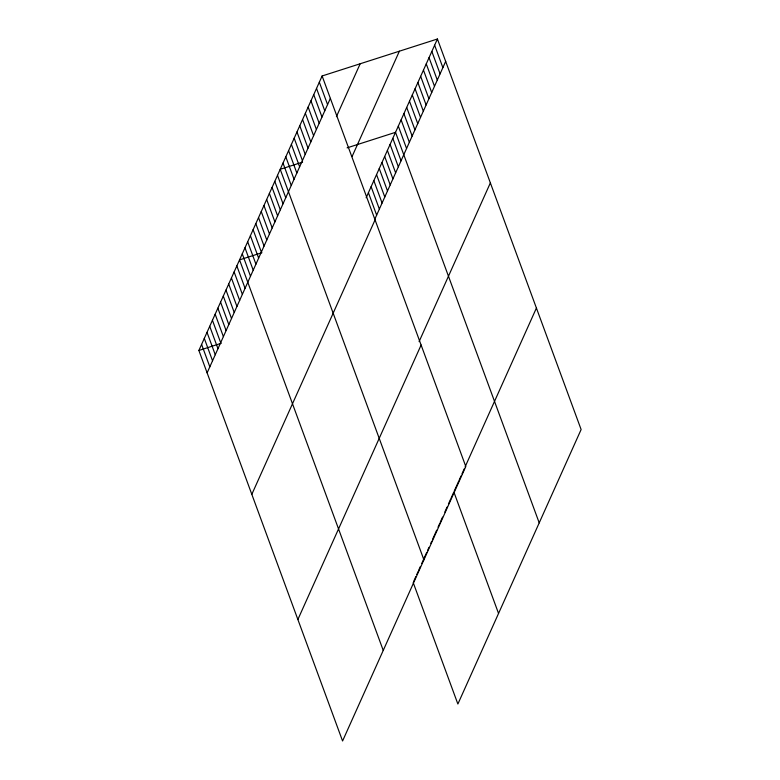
<?xml version="1.0" encoding="UTF-8"?>
<svg xmlns="http://www.w3.org/2000/svg" width="780" height="780" viewBox="0 0 780 780"><rect width="100%" height="100%" fill="white"/><g stroke="black" fill="none" stroke-linecap="round" stroke-linejoin="round"><path stroke-width="1.17" d="M322.12 75.972L465.806 466.518L342.576 741L198.88 350.464L322.12 75.972L437.424 39L581.12 429.536L457.88 704.028L413.185 582.543M207.119 372.86L330.359 98.377M336.424 116.659L360.175 63.775M352.053 156.605L399.38 51.197M366.151 197.749L437.424 39M374.848 219.141L445.673 61.405M251.823 494.344L375.063 219.862M419.094 341.63L490.366 182.891M297.872 619.515L421.112 345.023M413.634 581.539L415.896 576.498M416.793 574.49L418.158 571.467M418.606 570.463L420.41 566.436M421.765 563.423L423.579 559.396M424.027 558.383L426.738 552.347M427.645 550.339L429 547.316M430.804 543.289L431.71 541.281M432.617 539.263L434.421 535.236M434.869 534.232L436.683 530.205M438.038 527.183L439.842 523.166M440.29 522.151L442.552 517.12M444.815 512.09L447.077 507.058M448.432 504.036L450.684 499.005M451.142 498.001L453.394 492.97M454.301 490.952L458.825 480.889M459.274 479.885L461.077 475.858M461.984 473.84L464.246 468.809M465.143 466.801L536.416 308.051M302.601 162.123L280.215 169.299L423.91 559.835M347.1 147.859L395.528 132.327L539.214 522.863M261.934 252.701L239.548 259.877L383.243 650.423M198.88 350.464L221.266 343.278M434.635 45.221L442.874 67.626M431.837 51.441L440.086 73.846M429.049 57.661L437.287 80.067M426.25 63.882L434.499 86.287M423.462 70.112L431.701 92.508M420.664 76.333L428.912 98.728M417.875 82.553L426.114 104.949M415.077 88.774L423.325 111.179M412.288 94.994L420.527 117.4M409.49 101.215L417.739 123.62M406.702 107.435L414.94 129.841M403.904 113.656L412.152 136.061M401.115 119.886L409.354 142.282M398.317 126.106L406.565 148.502M392.818 138.362L401.056 160.768M390.107 144.407L398.346 166.803M387.397 150.442L395.635 172.838M384.686 156.478L392.925 178.883M381.966 162.523L390.215 184.918M379.255 168.558L387.504 190.964M376.545 174.593L384.793 196.999M373.834 180.638L382.083 203.034M371.124 186.673L379.363 209.079M368.413 192.709L376.652 215.114M319.322 82.192L327.571 104.598M316.534 88.413L324.773 110.819M313.735 94.633L321.984 117.039M310.947 100.864L319.186 123.26M453.853 491.965L498.547 613.45M308.149 107.084L316.397 129.48M305.36 113.305L313.599 135.701M302.562 119.525L310.81 141.921M299.773 125.746L308.012 148.151M296.975 131.966L305.224 154.372M294.187 138.187L302.425 160.592M291.389 144.407L299.637 166.813M288.6 150.637L296.839 173.033M285.802 156.858L294.05 179.254M283.013 163.078L291.252 185.474M277.505 175.334L285.753 197.74M274.794 181.379L283.043 203.775M272.084 187.415L280.322 209.81M269.373 193.45L277.612 215.855M266.662 199.495L274.901 221.891M263.952 205.53L272.191 227.935M261.241 211.565L269.48 233.971M258.531 217.61L266.77 240.006M255.82 223.645L264.059 246.051M253.11 229.681L261.349 252.086M250.399 235.726L258.638 258.122M247.679 241.761L255.928 264.166M244.969 247.796L253.217 270.202M242.258 253.841L250.507 276.237M236.837 265.921L245.076 288.317M234.127 271.957L242.365 294.352M231.416 277.992L239.655 300.398M228.706 284.037L236.945 306.433M225.995 290.072L234.234 312.478M223.285 296.107L231.524 318.513M220.574 302.152L228.813 324.548M217.864 308.188L226.102 330.593M215.153 314.223L223.392 336.628M212.433 320.268L220.681 342.664M209.722 326.303L217.971 348.709M207.012 332.339L215.261 354.744M204.301 338.383L212.55 360.779M201.591 344.419L209.83 366.824"/></g></svg>
